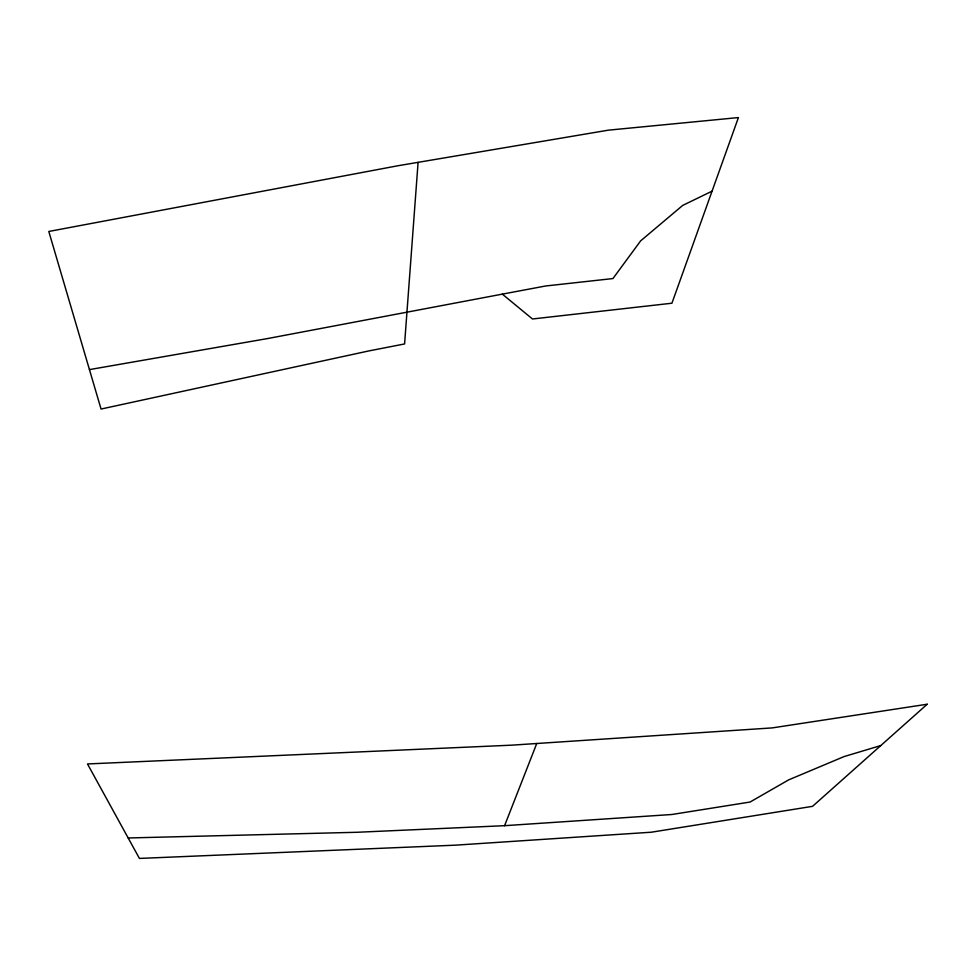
<?xml version="1.0" encoding="UTF-8"?>
<svg xmlns="http://www.w3.org/2000/svg" width="976" height="976" viewBox="0 0 976 976"><rect width="100%" height="100%" fill="white"/><g stroke="black" fill="none" stroke-linecap="round" stroke-linejoin="round"><path stroke-width="1.46" d="M418.094 162.345L404.589 343.942L368.623 350.97L101.053 409.042L48.8 231.471L397.732 165.786L608.39 130.162L738.417 117.571L671.927 303.219L532.469 318.981L502.335 294.13L267.68 338.538L89.45 369.611M128.173 837.969L356.801 832.284L504.58 825.684L536.751 743.505M712.053 191.174L682.7 205.411L640.622 240.889L612.94 278.563L545.669 285.98L502.335 294.13M880.803 745.554L844.045 756.595L788.718 779.848L750.056 802.04L671.793 814.509L504.58 825.684M927.2 704.233L812.557 806.335L651.346 832.211L455.206 845.179L139.422 858.429L87.486 763.952L511.753 745.164L772.248 727.901L927.2 704.233"/></g></svg>
